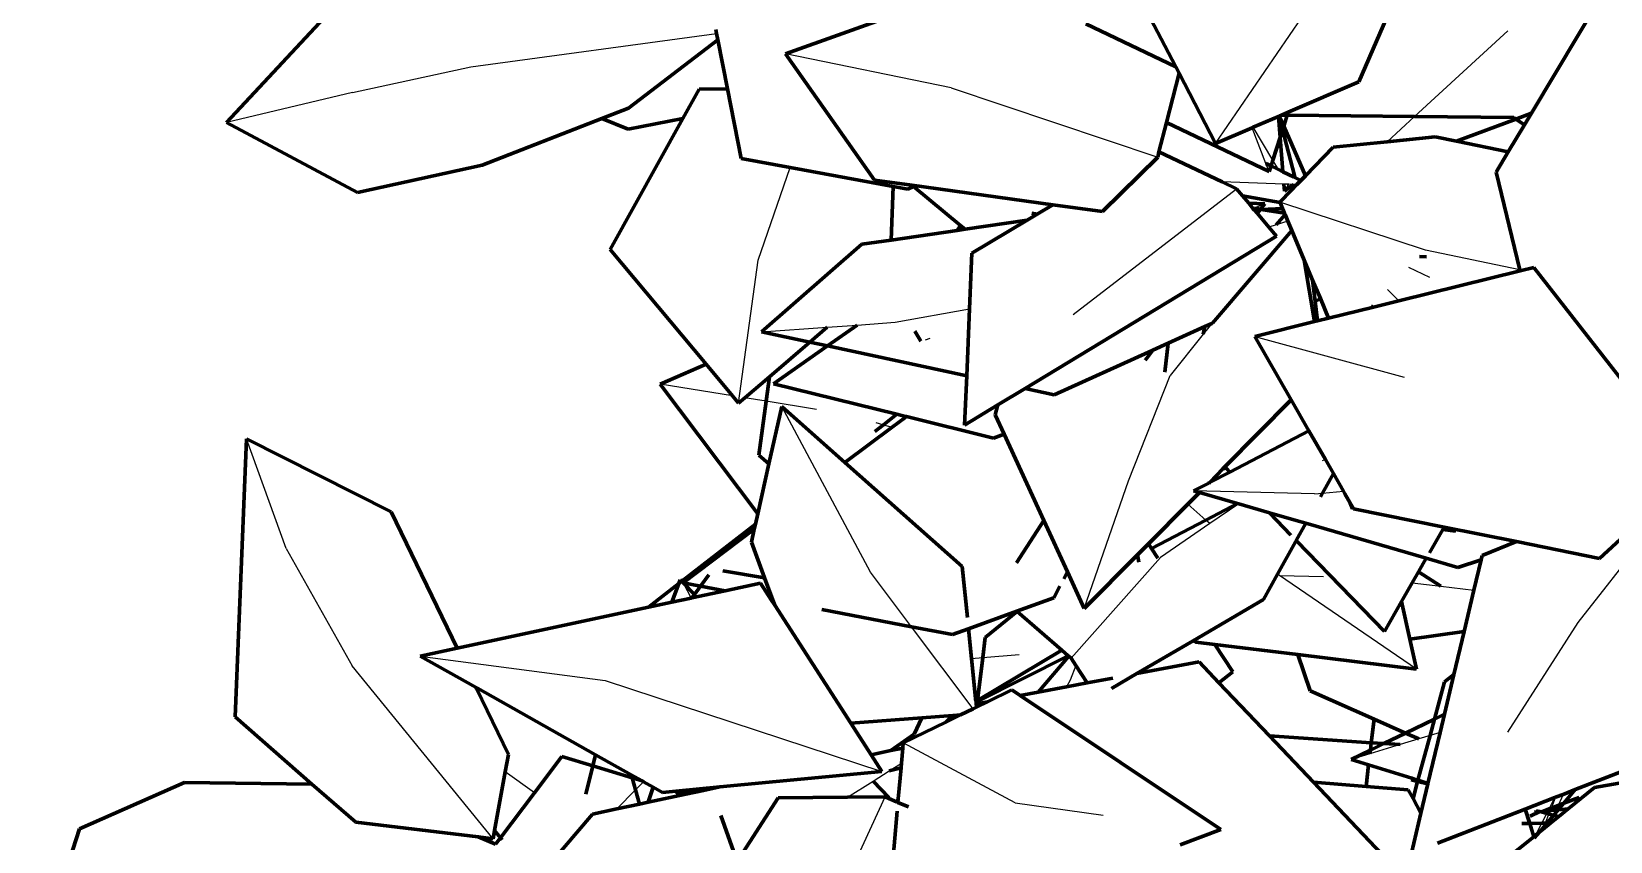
# Model space of a CAD drawing. Header units: millimetres. Extents: x 4307 to 31003, y 2809 to 20009.
# Drawn here: x 6797.6 to 6891.9, y 7962.8 to 8011.2 of the extents above; entities that cross this region are included whole.
import ezdxf

# ---------------------------------------------------------------- set-up
doc = ezdxf.new("R2010")
doc.units = ezdxf.units.MM
doc.layers.add('ProfileEdges', color=7, linetype='Continuous')

msp = doc.modelspace()

# ---------------------------------------------------------------- linework, layer by layer
for p, q in [((6868.298, 8004.518), (6873.438, 8012.046)), ((6823.825, 8009.087), (6838.497, 8011.078)), ((6880.179, 8006.125), (6885.75, 8011.249)), ((6852.507, 8007.842), (6842.609, 8009.877)), ((6816.756, 8007.558), (6823.825, 8009.087)), ((6852.507, 8007.842), (6864.84, 8003.708)), ((6816.756, 8007.558), (6809.239, 8005.776)), ((6878.544, 8004.62), (6880.179, 8006.125)), ((6871.306, 8003.325), (6870.476, 8005.457)), ((6871.717, 8003.522), (6870.542, 8005.485)), ((6840.983, 7997.543), (6842.9, 8003.08)), ((6871.497, 8002.835), (6871.306, 8003.325)), ((6872.053, 8002.96), (6871.717, 8003.522)), ((6872.378, 8002.087), (6868.685, 8002.217)), ((6872.579, 8002.08), (6872.378, 8002.087)), ((6872.623, 8002.008), (6872.579, 8002.08)), ((6872.666, 8002.077), (6872.579, 8002.08)), ((6872.623, 8002.008), (6872.666, 8002.077)), ((6872.958, 8002.067), (6872.666, 8002.077)), ((6872.948, 8002.522), (6873.003, 8002.61)), ((6873.155, 8002.06), (6872.958, 8002.067)), ((6859.802, 7994.292), (6869.549, 8001.807)), ((6872.412, 8001.675), (6872.623, 8002.008)), ((6872.699, 8001.881), (6872.623, 8002.008)), ((6872.806, 8001.701), (6872.699, 8001.881)), ((6871.238, 8000.912), (6870.606, 8000.645)), ((6880.833, 7998.141), (6872.134, 8001.011)), ((6871.92, 7999.66), (6871.473, 7999.524)), ((6872.614, 7999.871), (6871.92, 7999.66)), ((6839.819, 7989.004), (6840.983, 7997.543)), ((6886.461, 7996.974), (6880.833, 7998.141)), ((6881.098, 7996.515), (6879.837, 7997.117)), ((6879.236, 7995.118), (6878.559, 7995.802)), ((6849.172, 7993.833), (6853.609, 7994.644)), ((6845.108, 7993.545), (6846.901, 7993.672)), ((6846.901, 7993.672), (6849.172, 7993.833)), ((6868.072, 7993.762), (6867.564, 7993.125)), ((6841.183, 7993.267), (6845.108, 7993.545)), ((6850.976, 7992.779), (6851.255, 7992.882)), ((6867.564, 7993.125), (6865.595, 7990.657)), ((6870.632, 7992.989), (6879.556, 7990.547)), ((6864.186, 7991.691), (6864.141, 7991.532)), ((6864.29, 7992.055), (6864.186, 7991.691)), ((6839.457, 7989.437), (6835.136, 7990.139)), ((6863.099, 7984.37), (6865.595, 7990.657)), ((6841.456, 7989.113), (6840.186, 7989.319)), ((6844.467, 7988.624), (6841.456, 7989.113)), ((6847.682, 7978.898), (6842.392, 7988.797)), ((6849.784, 7988.213), (6849.735, 7988.121)), ((6848.012, 7987.843), (6848.463, 7987.712)), ((6848.463, 7987.712), (6848.979, 7987.561)), ((6812.809, 7980.329), (6810.428, 7986.867)), ((6874.851, 7985.635), (6874.67, 7985.549)), ((6860.453, 7976.733), (6863.099, 7984.37)), ((6874.205, 7983.596), (6866.988, 7983.764)), ((6874.205, 7983.596), (6874.685, 7983.635)), ((6874.685, 7983.635), (6875.939, 7983.738)), ((6876.022, 7983.593), (6876.393, 7982.676)), ((6867.721, 7982.023), (6866.644, 7982.977)), ((6869.678, 7982.985), (6867.963, 7981.808)), ((6867.963, 7981.808), (6865.012, 7979.782)), ((6867.963, 7981.808), (6867.721, 7982.023)), ((6894.56, 7981.821), (6889.93, 7975.9)), ((6812.809, 7980.329), (6816.751, 7973.32)), ((6859.671, 7973.767), (6865.012, 7979.782)), ((6850.131, 7975.652), (6847.682, 7978.898)), ((6872.123, 7978.704), (6872.001, 7978.787)), ((6872.123, 7978.704), (6874.737, 7978.655)), ((6880.303, 7973.122), (6872.123, 7978.704)), ((6836.512, 7978.274), (6836.989, 7977.361)), ((6880.044, 7978.273), (6881.748, 7978.066)), ((6881.748, 7978.066), (6883.717, 7977.828)), ((6889.93, 7975.9), (6885.733, 7969.359)), ((6853.829, 7970.751), (6850.131, 7975.652)), ((6820.806, 7973.896), (6831.847, 7972.439)), ((6853.722, 7973.749), (6854.398, 7973.806)), ((6854.398, 7973.806), (6856.561, 7973.991)), ((6825.155, 7962.985), (6816.751, 7973.32)), ((6859.949, 7973.337), (6859.619, 7972.466)), ((6831.847, 7972.439), (6848.377, 7967.009)), ((6859.619, 7972.466), (6859.395, 7972.055)), ((6881.103, 7969.145), (6880.438, 7968.944)), ((6881.699, 7969.325), (6881.103, 7969.145)), ((6856.338, 7965.13), (6849.647, 7968.712)), ((6879.312, 7968.604), (6877.515, 7968.06)), ((6880.438, 7968.944), (6879.312, 7968.604)), ((6848.799, 7967.034), (6849.541, 7967.505)), ((6877.515, 7968.06), (6876.392, 7967.721)), ((6827.62, 7965.726), (6825.887, 7966.982)), ((6833.655, 7965.9), (6834.136, 7966.391)), ((6846.319, 7965.46), (6847.842, 7966.426)), ((6847.842, 7966.426), (6848.799, 7967.034)), ((6879.98, 7966.506), (6880.112, 7966.563)), ((6827.675, 7965.686), (6827.62, 7965.726)), ((6832.546, 7964.769), (6833.655, 7965.9)), ((6843.88, 7955.271), (6848.56, 7965.477)), ((6888.218, 7964.77), (6888.561, 7965.446)), ((6888.591, 7965.457), (6888.339, 7964.817)), ((6889.051, 7965.636), (6888.746, 7964.973)), ((6856.338, 7965.13), (6861.58, 7964.391)), ((6887.779, 7963.907), (6888.08, 7964.499)), ((6888.201, 7964.468), (6887.982, 7963.91)), ((6888.08, 7964.499), (6888.156, 7964.65)), ((6888.156, 7964.65), (6888.218, 7964.77)), ((6888.277, 7964.661), (6888.201, 7964.468)), ((6888.339, 7964.817), (6888.277, 7964.661)), ((6888.469, 7964.37), (6888.298, 7963.916)), ((6888.618, 7964.694), (6888.492, 7964.396)), ((6888.746, 7964.973), (6888.618, 7964.694)), ((6887.425, 7963.212), (6887.779, 7963.907)), ((6887.894, 7963.689), (6887.837, 7963.545)), ((6887.982, 7963.91), (6887.894, 7963.689)), ((6887.324, 7963.013), (6887.425, 7963.212))]:
    msp.add_line(p, q)
at = {"layer": 'ProfileEdges', "lineweight": 211}
for p, q in [((6876.848, 8008.204), (6880.024, 8015.491)), ((6855.018, 8014.311), (6842.609, 8009.877)), ((6815.909, 8012.922), (6809.239, 8005.776)), ((6863.761, 8013.251), (6865.916, 8009.103)), ((6891.336, 8013.344), (6887.151, 8006.325)), ((6865.916, 8009.103), (6860.543, 8011.671)), ((6833.237, 8006.624), (6838.572, 8010.701)), ((6838.447, 8011.333), (6838.497, 8011.078)), ((6838.497, 8011.078), (6838.572, 8010.701)), ((6838.572, 8010.701), (6839.154, 8007.772)), ((6842.609, 8009.877), (6847.938, 8002.325)), ((6865.366, 8005.768), (6866.118, 8008.715)), ((6865.916, 8009.103), (6866.118, 8008.715)), ((6866.118, 8008.715), (6868.298, 8004.518)), ((6837.452, 8007.761), (6836.477, 8006)), ((6839.154, 8007.772), (6837.452, 8007.761)), ((6839.154, 8007.772), (6839.978, 8003.616)), ((6872.632, 8006.386), (6876.848, 8008.204)), ((6824.513, 8003.219), (6831.653, 8006.006)), ((6831.653, 8006.006), (6833.237, 8006.624)), ((6831.653, 8006.006), (6833.214, 8005.368)), ((6836.477, 8006), (6832.153, 7998.187)), ((6833.214, 8005.368), (6836.477, 8006)), ((6870.542, 8005.485), (6872.045, 8006.133)), ((6872.045, 8006.133), (6872.095, 8006.155)), ((6872.045, 8006.133), (6872.148, 8004.874)), ((6872.095, 8006.155), (6872.227, 8006.212)), ((6872.095, 8006.155), (6872.363, 8005.545)), ((6872.095, 8006.155), (6872.301, 8005.35)), ((6872.227, 8006.212), (6872.632, 8006.386)), ((6872.575, 8006.208), (6872.227, 8006.212)), ((6872.363, 8005.545), (6872.575, 8006.208)), ((6872.575, 8006.208), (6872.632, 8006.386)), ((6880.179, 8006.125), (6872.575, 8006.208)), ((6886.096, 8006.06), (6880.179, 8006.125)), ((6882.69, 8004.652), (6886.222, 8005.977)), ((6886.222, 8005.977), (6886.096, 8006.06)), ((6886.222, 8005.977), (6887.151, 8006.325)), ((6886.74, 8005.635), (6886.222, 8005.977)), ((6887.151, 8006.325), (6886.74, 8005.635)), ((6809.239, 8005.776), (6817.052, 8001.594)), ((6864.917, 8004.009), (6865.366, 8005.768)), ((6865.366, 8005.768), (6871.497, 8002.835)), ((6868.298, 8004.518), (6870.476, 8005.457)), ((6870.476, 8005.457), (6870.542, 8005.485)), ((6872.148, 8004.874), (6872.301, 8005.35)), ((6872.301, 8005.35), (6872.363, 8005.545)), ((6872.301, 8005.35), (6873.003, 8002.61)), ((6872.363, 8005.545), (6873.666, 8002.585)), ((6881.411, 8004.915), (6878.544, 8004.62)), ((6882.69, 8004.652), (6881.411, 8004.915)), ((6886.74, 8005.635), (6885.776, 8004.018)), ((6864.84, 8003.708), (6864.917, 8004.009)), ((6868.685, 8002.217), (6864.917, 8004.009)), ((6871.717, 8003.522), (6872.148, 8004.874)), ((6872.148, 8004.874), (6872.317, 8002.831)), ((6875.325, 8004.29), (6873.666, 8002.585)), ((6878.544, 8004.62), (6875.325, 8004.29)), ((6885.776, 8004.018), (6882.69, 8004.652)), ((6885.776, 8004.018), (6885.056, 8002.811)), ((6817.052, 8001.594), (6824.513, 8003.219)), ((6839.978, 8003.616), (6842.9, 8003.08)), ((6842.9, 8003.08), (6849.052, 8001.951)), ((6861.543, 8000.446), (6864.84, 8003.708)), ((6871.607, 8003.178), (6871.306, 8003.325)), ((6871.497, 8002.835), (6871.607, 8003.178)), ((6871.607, 8003.178), (6871.717, 8003.522)), ((6872.053, 8002.96), (6871.607, 8003.178)), ((6847.938, 8002.325), (6850.158, 8002.019)), ((6869.549, 8001.807), (6868.685, 8002.217)), ((6872.317, 8002.831), (6872.053, 8002.96)), ((6872.948, 8002.522), (6872.317, 8002.831)), ((6872.378, 8002.087), (6872.412, 8001.675)), ((6872.699, 8001.881), (6872.958, 8002.067)), ((6873.155, 8002.06), (6872.806, 8001.701)), ((6873.035, 8002.479), (6872.948, 8002.522)), ((6873.003, 8002.61), (6873.035, 8002.479)), ((6873.393, 8002.304), (6873.035, 8002.479)), ((6873.393, 8002.304), (6873.155, 8002.06)), ((6873.666, 8002.585), (6873.393, 8002.304)), ((6885.056, 8002.811), (6886.461, 7996.974)), ((6848.924, 7998.75), (6849.052, 8001.951)), ((6849.052, 8001.951), (6849.929, 8001.79)), ((6849.929, 8001.79), (6850.253, 8001.941)), ((6850.158, 8002.019), (6850.253, 8001.941)), ((6850.158, 8002.019), (6858.581, 8000.856)), ((6850.253, 8001.941), (6853.061, 7999.625)), ((6869.903, 8001.386), (6869.549, 8001.807)), ((6869.903, 8001.386), (6872.145, 8000.986)), ((6870.274, 8000.946), (6869.903, 8001.386)), ((6872.806, 8001.701), (6872.134, 8001.011)), ((6872.412, 8001.675), (6872.699, 8001.881)), ((6857.639, 8000.292), (6857.04, 7999.934)), ((6857.639, 8000.292), (6857.321, 8000.351)), ((6858.581, 8000.856), (6857.639, 8000.292)), ((6858.581, 8000.856), (6861.543, 8000.446)), ((6871.238, 8000.912), (6870.274, 8000.946)), ((6870.548, 8000.621), (6870.274, 8000.946)), ((6870.606, 8000.645), (6870.548, 8000.621)), ((6870.6, 8000.56), (6870.548, 8000.621)), ((6870.987, 8000.584), (6870.6, 8000.56)), ((6870.793, 8000.331), (6870.6, 8000.56)), ((6870.987, 8000.584), (6870.606, 8000.645)), ((6870.793, 8000.331), (6870.987, 8000.584)), ((6871.473, 7999.524), (6870.793, 8000.331)), ((6870.987, 8000.584), (6871.238, 8000.912)), ((6871.024, 8000.578), (6870.987, 8000.584)), ((6872.294, 8000.631), (6871.024, 8000.578)), ((6872.411, 8000.353), (6871.024, 8000.578)), ((6871.92, 7999.66), (6872.445, 8000.273)), ((6872.134, 8001.011), (6872.145, 8000.986)), ((6872.145, 8000.986), (6872.294, 8000.631)), ((6872.294, 8000.631), (6872.411, 8000.353)), ((6872.411, 8000.353), (6872.445, 8000.273)), ((6872.445, 8000.273), (6872.614, 7999.871)), ((6852.857, 7999.324), (6848.924, 7998.75)), ((6853.061, 7999.625), (6852.857, 7999.324)), ((6853.34, 7999.394), (6852.857, 7999.324)), ((6853.061, 7999.625), (6853.34, 7999.394)), ((6857.04, 7999.934), (6853.34, 7999.394)), ((6857.04, 7999.934), (6853.752, 7997.966)), ((6868.106, 7993.777), (6872.848, 7999.315)), ((6871.935, 7998.977), (6871.473, 7999.524)), ((6872.614, 7999.871), (6872.848, 7999.315)), ((6872.848, 7999.315), (6873.591, 7997.549)), ((6847.182, 7998.496), (6841.183, 7993.267)), ((6848.924, 7998.75), (6847.182, 7998.496)), ((6856.92, 7989.883), (6871.935, 7998.977)), ((6832.153, 7998.187), (6837.878, 7991.328)), ((6853.752, 7997.966), (6853.609, 7994.644)), ((6873.591, 7997.549), (6874.207, 7993.874)), ((6873.591, 7997.549), (6874.092, 7996.357)), ((6880.898, 7997.739), (6880.472, 7997.77)), ((6886.476, 7996.91), (6879.236, 7995.118)), ((6886.461, 7996.974), (6886.476, 7996.91)), ((6887.302, 7997.114), (6886.476, 7996.91)), ((6895.973, 7985.994), (6887.302, 7997.114)), ((6874.24, 7995.076), (6874.092, 7996.357)), ((6874.092, 7996.357), (6874.555, 7995.258)), ((6853.609, 7994.644), (6853.437, 7990.631)), ((6874.555, 7995.258), (6874.24, 7995.076)), ((6874.373, 7993.915), (6874.24, 7995.076)), ((6874.555, 7995.258), (6875.049, 7994.082)), ((6877.727, 7994.745), (6875.049, 7994.082)), ((6877.727, 7994.745), (6877.595, 7994.81)), ((6879.236, 7995.118), (6877.727, 7994.745)), ((6846.901, 7993.672), (6845.12, 7992.42)), ((6865.473, 7992.589), (6867.664, 7993.578)), ((6867.664, 7993.578), (6867.564, 7993.125)), ((6867.664, 7993.578), (6868.072, 7993.762)), ((6868.072, 7993.762), (6868.106, 7993.777)), ((6874.207, 7993.874), (6870.632, 7992.989)), ((6874.373, 7993.915), (6874.207, 7993.874)), ((6875.049, 7994.082), (6874.373, 7993.915)), ((6841.183, 7993.267), (6844.063, 7992.647)), ((6841.653, 7990.579), (6844.063, 7992.647)), ((6844.063, 7992.647), (6845.108, 7993.545)), ((6844.063, 7992.647), (6845.12, 7992.42)), ((6850.346, 7993.297), (6850.699, 7992.699)), ((6870.632, 7992.989), (6872.81, 7989.193)), ((6845.12, 7992.42), (6841.902, 7990.158)), ((6845.12, 7992.42), (6853.437, 7990.631)), ((6858.652, 7989.51), (6864.29, 7992.055)), ((6864.089, 7991.563), (6864.186, 7991.691)), ((6864.186, 7991.691), (6864.557, 7992.175)), ((6864.29, 7992.055), (6864.557, 7992.175)), ((6864.557, 7992.175), (6865.473, 7992.589)), ((6865.261, 7990.858), (6865.473, 7992.589)), ((6837.878, 7991.328), (6835.136, 7990.139)), ((6837.878, 7991.328), (6839.457, 7989.437)), ((6835.136, 7990.139), (6840.959, 7982.393)), ((6840.186, 7989.319), (6841.653, 7990.579)), ((6841.653, 7990.579), (6841.456, 7989.113)), ((6841.902, 7990.158), (6849.271, 7988.339)), ((6853.437, 7990.631), (6853.312, 7987.697)), ((6855.296, 7988.899), (6856.92, 7989.883)), ((6856.92, 7989.883), (6858.652, 7989.51)), ((6839.457, 7989.437), (6839.819, 7989.004)), ((6839.819, 7989.004), (6840.186, 7989.319)), ((6841.456, 7989.113), (6841.023, 7985.902)), ((6853.312, 7987.697), (6855.296, 7988.899)), ((6855.296, 7988.899), (6855.132, 7988.311)), ((6868.85, 7985.201), (6872.81, 7989.193)), ((6872.81, 7989.193), (6873.87, 7987.344)), ((6842.392, 7988.797), (6841.628, 7985.384)), ((6846.15, 7985.465), (6842.392, 7988.797)), ((6849.271, 7988.339), (6848.463, 7987.712)), ((6849.735, 7988.121), (6848.979, 7987.561)), ((6849.271, 7988.339), (6849.784, 7988.213)), ((6849.84, 7988.199), (6849.735, 7988.121)), ((6849.784, 7988.213), (6849.84, 7988.199)), ((6849.84, 7988.199), (6855.036, 7986.916)), ((6855.132, 7988.311), (6855.668, 7987.143)), ((6848.979, 7987.561), (6846.15, 7985.465)), ((6848.463, 7987.712), (6847.958, 7987.319)), ((6855.036, 7986.916), (6855.668, 7987.143)), ((6855.668, 7987.143), (6858.036, 7981.992)), ((6873.87, 7987.344), (6869.151, 7984.889)), ((6873.87, 7987.344), (6874.851, 7985.635)), ((6810.428, 7986.867), (6809.747, 7970.26)), ((6819.062, 7982.518), (6810.428, 7986.867)), ((6841.628, 7985.384), (6840.959, 7982.393)), ((6841.023, 7985.902), (6841.628, 7985.384)), ((6853.169, 7979.242), (6846.15, 7985.465)), ((6868.73, 7985.08), (6868.85, 7985.201)), ((6868.936, 7985.112), (6868.73, 7985.08)), ((6868.85, 7985.201), (6868.936, 7985.112)), ((6868.936, 7985.112), (6869.151, 7984.889)), ((6874.851, 7985.635), (6875.33, 7984.799)), ((6867.891, 7984.234), (6866.988, 7983.764)), ((6867.891, 7984.234), (6867.929, 7984.272)), ((6867.929, 7984.272), (6867.971, 7984.275)), ((6867.971, 7984.275), (6868.73, 7985.08)), ((6869.151, 7984.889), (6867.971, 7984.275)), ((6874.685, 7983.635), (6875.33, 7984.799)), ((6875.33, 7984.799), (6875.939, 7983.738)), ((6866.644, 7982.977), (6867.328, 7983.666)), ((6866.988, 7983.764), (6867.328, 7983.666)), ((6867.328, 7983.666), (6869.598, 7983.008)), ((6874.562, 7983.412), (6874.685, 7983.635)), ((6875.939, 7983.738), (6876.022, 7983.593)), ((6876.022, 7983.593), (6876.536, 7982.696)), ((6823.004, 7974.367), (6819.062, 7982.518)), ((6840.959, 7982.393), (6840.821, 7981.775)), ((6864.284, 7980.597), (6866.644, 7982.977)), ((6869.598, 7983.008), (6867.721, 7982.023)), ((6869.598, 7983.008), (6869.678, 7982.985)), ((6869.678, 7982.985), (6871.508, 7982.455)), ((6871.508, 7982.455), (6872.794, 7981.127)), ((6871.508, 7982.455), (6873.099, 7981.994)), ((6876.536, 7982.696), (6881.942, 7981.604)), ((6891.215, 7979.73), (6894.265, 7982.532)), ((6840.821, 7981.775), (6836.427, 7978.362)), ((6840.752, 7981.468), (6836.512, 7978.274)), ((6840.752, 7981.468), (6840.581, 7980.703)), ((6840.821, 7981.775), (6840.752, 7981.468)), ((6858.036, 7981.992), (6856.419, 7979.473)), ((6858.036, 7981.992), (6859.445, 7978.925)), ((6867.721, 7982.023), (6864.47, 7980.316)), ((6873.099, 7981.994), (6873.683, 7981.825)), ((6873.113, 7980.797), (6873.683, 7981.825)), ((6873.683, 7981.825), (6880.88, 7979.739)), ((6881.066, 7980.067), (6881.86, 7981.461)), ((6881.86, 7981.461), (6881.942, 7981.604)), ((6882.651, 7981.366), (6881.86, 7981.461)), ((6881.942, 7981.604), (6886.264, 7980.731)), ((6840.581, 7980.703), (6841.364, 7978.577)), ((6863.629, 7979.936), (6864.284, 7980.597)), ((6864.47, 7980.316), (6864.284, 7980.597)), ((6872.001, 7978.787), (6873.074, 7980.726)), ((6873.074, 7980.726), (6873.113, 7980.797)), ((6873.074, 7980.726), (6873.146, 7980.762)), ((6873.113, 7980.797), (6873.146, 7980.762)), ((6873.146, 7980.762), (6878.382, 7975.354)), ((6886.264, 7980.731), (6884.21, 7979.904)), ((6886.264, 7980.731), (6891.215, 7979.73)), ((6860.453, 7976.733), (6863.629, 7979.936)), ((6863.719, 7979.497), (6863.629, 7979.936)), ((6864.846, 7979.745), (6864.47, 7980.316)), ((6880.415, 7978.923), (6880.88, 7979.739)), ((6880.88, 7979.739), (6882.764, 7979.193)), ((6882.764, 7979.193), (6884.147, 7979.64)), ((6884.147, 7979.64), (6883.717, 7977.828)), ((6884.21, 7979.904), (6884.147, 7979.64)), ((6838.038, 7978.744), (6837.547, 7978.075)), ((6841.364, 7978.577), (6838.872, 7978.986)), ((6841.364, 7978.577), (6841.855, 7977.245)), ((6853.475, 7976.203), (6853.169, 7979.242)), ((6859.226, 7978.506), (6859.445, 7978.925)), ((6859.445, 7978.925), (6860.453, 7976.733)), ((6871.16, 7977.27), (6872.001, 7978.787)), ((6880.044, 7978.273), (6880.415, 7978.923)), ((6881.748, 7978.066), (6880.415, 7978.923)), ((6836.246, 7978.221), (6834.434, 7976.814)), ((6836.246, 7978.221), (6835.83, 7977.113)), ((6836.335, 7978.459), (6836.246, 7978.221)), ((6836.427, 7978.362), (6836.246, 7978.221)), ((6836.335, 7978.459), (6836.427, 7978.362)), ((6836.427, 7978.362), (6836.456, 7978.285)), ((6836.512, 7978.274), (6836.456, 7978.285)), ((6837.18, 7977.575), (6836.512, 7978.274)), ((6836.512, 7978.274), (6837.547, 7978.075)), ((6839.01, 7977.793), (6837.03, 7977.369)), ((6837.18, 7977.575), (6837.03, 7977.369)), ((6837.547, 7978.075), (6837.18, 7977.575)), ((6837.547, 7978.075), (6839.01, 7977.793)), ((6841.121, 7978.245), (6839.01, 7977.793)), ((6841.754, 7977.265), (6841.121, 7978.245)), ((6858.636, 7977.38), (6859.004, 7978.081)), ((6879.405, 7977.15), (6880.044, 7978.273)), ((6883.717, 7977.828), (6883.134, 7975.373)), ((6834.434, 7976.814), (6823.004, 7974.367)), ((6835.83, 7977.113), (6834.434, 7976.814)), ((6836.989, 7977.361), (6835.83, 7977.113)), ((6837.03, 7977.369), (6836.989, 7977.361)), ((6841.754, 7977.265), (6841.855, 7977.245)), ((6841.971, 7976.929), (6841.754, 7977.265)), ((6841.855, 7977.245), (6841.971, 7976.929)), ((6846.517, 7969.889), (6841.971, 7976.929)), ((6844.784, 7976.681), (6850.131, 7975.652)), ((6856.437, 7976.58), (6858.636, 7977.38)), ((6866.955, 7974.813), (6871.16, 7977.27)), ((6878.382, 7975.354), (6879.405, 7977.15)), ((6879.903, 7974.915), (6879.405, 7977.15)), ((6853.543, 7975.527), (6856.437, 7976.58)), ((6856.459, 7976.561), (6854.542, 7974.997)), ((6856.437, 7976.58), (6856.459, 7976.561)), ((6856.459, 7976.561), (6859.112, 7974.253)), ((6850.131, 7975.652), (6852.586, 7975.179)), ((6852.586, 7975.179), (6853.543, 7975.527)), ((6853.722, 7973.749), (6853.543, 7975.527)), ((6854.542, 7974.997), (6854.398, 7973.806)), ((6863.59, 7972.847), (6866.955, 7974.813)), ((6866.955, 7974.813), (6867.126, 7974.717)), ((6867.126, 7974.717), (6868.251, 7974.581)), ((6879.903, 7974.915), (6883.134, 7975.373)), ((6880.303, 7973.122), (6879.903, 7974.915)), ((6883.134, 7975.373), (6882.521, 7972.788)), ((6823.004, 7974.367), (6820.806, 7973.896)), ((6820.806, 7973.896), (6824.139, 7972.02)), ((6854.083, 7971.189), (6859.504, 7973.912)), ((6859.112, 7974.253), (6854.09, 7971.249)), ((6854.398, 7973.806), (6854.09, 7971.249)), ((6859.529, 7973.89), (6857.711, 7971.738)), ((6859.112, 7974.253), (6859.504, 7973.912)), ((6859.504, 7973.912), (6859.529, 7973.89)), ((6859.529, 7973.89), (6859.671, 7973.767)), ((6869.324, 7972.953), (6868.251, 7974.581)), ((6868.251, 7974.581), (6873.212, 7973.98)), ((6873.212, 7973.98), (6873.938, 7971.816)), ((6873.212, 7973.98), (6880.303, 7973.122)), ((6853.981, 7971.184), (6853.722, 7973.749)), ((6859.671, 7973.767), (6859.949, 7973.337)), ((6859.949, 7973.337), (6860.628, 7972.288)), ((6862.082, 7971.966), (6863.59, 7972.847)), ((6867.315, 7973.55), (6863.59, 7972.847)), ((6868.501, 7972.301), (6867.315, 7973.55)), ((6868.501, 7972.301), (6869.324, 7972.953)), ((6824.173, 7971.949), (6824.139, 7972.02)), ((6824.139, 7972.02), (6824.223, 7971.973)), ((6824.223, 7971.973), (6824.173, 7971.949)), ((6826.076, 7968.015), (6824.173, 7971.949)), ((6824.223, 7971.973), (6831.277, 7968.001)), ((6859.395, 7972.055), (6857.711, 7971.738)), ((6860.628, 7972.288), (6859.395, 7972.055)), ((6862.166, 7972.578), (6860.628, 7972.288)), ((6871.516, 7969.126), (6868.501, 7972.301)), ((6881.974, 7972.361), (6881.371, 7970.133)), ((6882.521, 7972.788), (6881.958, 7970.417)), ((6882.521, 7972.788), (6881.974, 7972.361)), ((6854.09, 7971.249), (6853.981, 7971.184)), ((6853.995, 7971.145), (6853.981, 7971.184)), ((6853.995, 7971.145), (6854.083, 7971.189)), ((6853.996, 7971.036), (6853.995, 7971.145)), ((6854.066, 7971.05), (6853.996, 7971.036)), ((6854.015, 7970.842), (6853.996, 7971.036)), ((6854.676, 7971.165), (6854.015, 7970.842)), ((6854.083, 7971.189), (6854.066, 7971.05)), ((6854.676, 7971.165), (6854.066, 7971.05)), ((6854.09, 7971.249), (6854.083, 7971.189)), ((6856.129, 7971.873), (6854.676, 7971.165)), ((6856.636, 7971.535), (6856.129, 7971.873)), ((6857.711, 7971.738), (6856.636, 7971.535)), ((6868.614, 7963.533), (6856.636, 7971.535)), ((6873.938, 7971.816), (6877.765, 7970.126)), ((6809.747, 7970.26), (6814.342, 7966.253)), ((6846.517, 7969.889), (6850.766, 7970.206)), ((6850.308, 7969.24), (6850.766, 7970.206)), ((6850.766, 7970.206), (6852.616, 7970.344)), ((6853.062, 7970.378), (6852.194, 7969.954)), ((6852.194, 7969.954), (6852.616, 7970.344)), ((6852.616, 7970.344), (6853.062, 7970.378)), ((6853.829, 7970.751), (6853.062, 7970.378)), ((6854.015, 7970.842), (6853.829, 7970.751)), ((6877.765, 7970.126), (6877.595, 7968.719)), ((6877.765, 7970.126), (6879.643, 7969.296)), ((6881.371, 7970.133), (6879.643, 7969.296)), ((6881.371, 7970.133), (6881.103, 7969.145)), ((6881.958, 7970.417), (6881.371, 7970.133)), ((6881.958, 7970.417), (6881.699, 7969.325)), ((6847.737, 7968), (6846.517, 7969.889)), ((6848.9, 7968.247), (6850.308, 7969.24)), ((6852.194, 7969.954), (6849.647, 7968.712)), ((6874.144, 7966.359), (6871.516, 7969.126)), ((6871.516, 7969.126), (6877.595, 7968.719)), ((6879.643, 7969.296), (6878.348, 7968.668)), ((6879.643, 7969.296), (6880.438, 7968.944)), ((6881.103, 7969.145), (6880.381, 7966.479)), ((6881.699, 7969.325), (6880.979, 7966.292)), ((6848.9, 7968.247), (6847.737, 7968)), ((6849.62, 7968.4), (6848.9, 7968.247)), ((6849.62, 7968.4), (6849.541, 7967.505)), ((6849.647, 7968.712), (6849.62, 7968.4)), ((6877.542, 7968.278), (6876.392, 7967.721)), ((6877.542, 7968.278), (6877.515, 7968.06)), ((6877.595, 7968.719), (6877.542, 7968.278)), ((6878.348, 7968.668), (6877.542, 7968.278)), ((6877.595, 7968.719), (6878.348, 7968.668)), ((6878.348, 7968.668), (6879.312, 7968.604)), ((6825.887, 7966.982), (6826.076, 7968.015)), ((6829.262, 7967.9), (6827.62, 7965.726)), ((6831.11, 7967.336), (6829.262, 7967.9)), ((6831.11, 7967.336), (6830.686, 7965.641)), ((6831.277, 7968.001), (6831.11, 7967.336)), ((6833.454, 7966.62), (6831.11, 7967.336)), ((6831.277, 7968.001), (6833.403, 7966.803)), ((6848.377, 7967.009), (6847.737, 7968)), ((6848.799, 7967.034), (6849.515, 7967.218)), ((6849.515, 7967.218), (6849.353, 7965.376)), ((6849.541, 7967.505), (6849.515, 7967.218)), ((6876.392, 7967.721), (6877.435, 7967.396)), ((6877.435, 7967.396), (6877.28, 7966.106)), ((6877.435, 7967.396), (6880.018, 7966.592)), ((6889.777, 7965.918), (6895.254, 7968.046)), ((6806.729, 7966.345), (6800.457, 7963.581)), ((6814.342, 7966.253), (6806.729, 7966.345)), ((6814.342, 7966.253), (6816.963, 7963.967)), ((6825.244, 7963.47), (6825.887, 7966.982)), ((6833.403, 7966.803), (6833.454, 7966.62)), ((6833.403, 7966.803), (6834.054, 7966.437)), ((6833.454, 7966.62), (6833.655, 7965.9)), ((6834.054, 7966.437), (6833.454, 7966.62)), ((6834.054, 7966.437), (6834.136, 7966.391)), ((6834.136, 7966.391), (6834.721, 7966.061)), ((6838.694, 7966.076), (6848.377, 7967.009)), ((6848.778, 7965.447), (6847.842, 7966.426)), ((6877.28, 7966.106), (6874.144, 7966.359)), ((6880.429, 7959.741), (6874.144, 7966.359)), ((6880.018, 7966.592), (6879.98, 7966.506)), ((6879.98, 7966.506), (6880.363, 7966.411)), ((6880.018, 7966.592), (6880.112, 7966.563)), ((6880.363, 7966.411), (6880.086, 7965.389)), ((6880.112, 7966.563), (6880.381, 7966.479)), ((6880.381, 7966.479), (6880.363, 7966.411)), ((6880.363, 7966.411), (6880.972, 7966.26)), ((6880.381, 7966.479), (6880.979, 7966.292)), ((6880.972, 7966.26), (6880.559, 7964.52)), ((6880.979, 7966.292), (6880.972, 7966.26)), ((6896.821, 7967.081), (6890.93, 7966.037)), ((6827.62, 7965.726), (6825.595, 7963.046)), ((6833.655, 7965.9), (6833.891, 7965.055)), ((6834.416, 7965.166), (6834.721, 7966.061)), ((6836.656, 7965.643), (6834.416, 7965.166)), ((6834.721, 7966.061), (6835.278, 7965.748)), ((6835.278, 7965.748), (6836.065, 7965.823)), ((6836.065, 7965.823), (6838.694, 7966.076)), ((6836.065, 7965.823), (6836.188, 7965.658)), ((6836.476, 7965.698), (6836.065, 7965.823)), ((6836.188, 7965.658), (6836.476, 7965.698)), ((6836.476, 7965.698), (6837.729, 7965.871)), ((6836.656, 7965.643), (6836.476, 7965.698)), ((6837.729, 7965.871), (6836.656, 7965.643)), ((6838.694, 7966.076), (6837.729, 7965.871)), ((6842.185, 7965.428), (6839.738, 7961.629)), ((6846.319, 7965.46), (6842.185, 7965.428)), ((6848.56, 7965.477), (6846.319, 7965.46)), ((6848.783, 7965.385), (6848.56, 7965.477)), ((6848.783, 7965.385), (6848.778, 7965.447)), ((6849.235, 7965.197), (6848.783, 7965.385)), ((6849.235, 7965.197), (6849.353, 7965.376)), ((6849.353, 7965.376), (6849.333, 7965.157)), ((6879.806, 7965.903), (6877.28, 7966.106)), ((6880.086, 7965.389), (6879.806, 7965.903)), ((6880.559, 7964.52), (6880.086, 7965.389)), ((6886.788, 7964.757), (6888.561, 7965.446)), ((6888.561, 7965.446), (6888.591, 7965.457)), ((6888.591, 7965.457), (6889.051, 7965.636)), ((6889.051, 7965.636), (6889.777, 7965.918)), ((6889.09, 7965.105), (6889.777, 7965.918)), ((6890.005, 7965.456), (6889.09, 7965.105)), ((6890.93, 7966.037), (6889.349, 7964.763)), ((6831.094, 7964.46), (6826.647, 7959.26)), ((6832.546, 7964.769), (6831.094, 7964.46)), ((6833.891, 7965.055), (6832.546, 7964.769)), ((6834.416, 7965.166), (6833.891, 7965.055)), ((6839.738, 7961.629), (6838.76, 7964.375)), ((6849.287, 7964.626), (6848.8, 7959.112)), ((6849.333, 7965.157), (6849.235, 7965.197)), ((6849.962, 7964.896), (6849.333, 7965.157)), ((6880.559, 7964.52), (6879.988, 7962.116)), ((6881.541, 7962.719), (6886.788, 7964.757)), ((6886.788, 7964.757), (6887.053, 7963.895)), ((6887.66, 7964.603), (6887.075, 7964.332)), ((6887.341, 7964.572), (6887.66, 7964.603)), ((6887.436, 7964.658), (6887.66, 7964.603)), ((6887.733, 7964.584), (6887.66, 7964.603)), ((6887.82, 7964.618), (6887.733, 7964.584)), ((6887.733, 7964.584), (6888.08, 7964.499)), ((6888.218, 7964.77), (6887.82, 7964.618)), ((6887.82, 7964.618), (6888.156, 7964.65)), ((6888.08, 7964.499), (6888.201, 7964.468)), ((6888.083, 7963.912), (6888.469, 7964.37)), ((6888.156, 7964.65), (6888.277, 7964.661)), ((6888.201, 7964.468), (6888.469, 7964.37)), ((6888.339, 7964.817), (6888.218, 7964.77)), ((6888.277, 7964.661), (6888.618, 7964.694)), ((6888.746, 7964.973), (6888.339, 7964.817)), ((6888.492, 7964.396), (6888.469, 7964.37)), ((6888.469, 7964.37), (6888.8, 7964.32)), ((6888.492, 7964.396), (6888.754, 7964.706)), ((6888.618, 7964.694), (6888.754, 7964.706)), ((6889.09, 7965.105), (6888.746, 7964.973)), ((6888.754, 7964.706), (6889.09, 7965.105)), ((6888.754, 7964.706), (6889.349, 7964.763)), ((6889.349, 7964.763), (6888.8, 7964.32)), ((6800.457, 7963.581), (6797.598, 7954.621)), ((6816.963, 7963.967), (6824.257, 7963.093)), ((6825.155, 7962.985), (6825.244, 7963.47)), ((6825.244, 7963.47), (6825.595, 7963.046)), ((6866.183, 7962.619), (6868.614, 7963.533)), ((6887.053, 7963.895), (6886.581, 7963.886)), ((6887.779, 7963.907), (6887.053, 7963.895)), ((6887.053, 7963.895), (6887.295, 7963.107)), ((6887.634, 7963.381), (6887.894, 7963.689)), ((6887.837, 7963.545), (6887.634, 7963.381)), ((6887.982, 7963.91), (6887.779, 7963.907)), ((6888.298, 7963.916), (6887.837, 7963.545)), ((6887.894, 7963.689), (6888.083, 7963.912)), ((6888.083, 7963.912), (6887.982, 7963.91)), ((6888.298, 7963.916), (6888.083, 7963.912)), ((6888.8, 7964.32), (6888.298, 7963.916)), ((6824.257, 7963.093), (6825.155, 7962.985)), ((6825.295, 7962.65), (6824.257, 7963.093)), ((6825.595, 7963.046), (6825.295, 7962.65)), ((6825.595, 7963.046), (6825.694, 7962.926)), ((6887.295, 7963.107), (6884.837, 7961.126)), ((6887.425, 7963.212), (6887.295, 7963.107)), ((6887.295, 7963.107), (6887.324, 7963.013)), ((6887.324, 7963.013), (6887.634, 7963.381)), ((6887.634, 7963.381), (6887.425, 7963.212))]:
    msp.add_line(p, q, dxfattribs=at)

doc.saveas('drawing.dxf')
